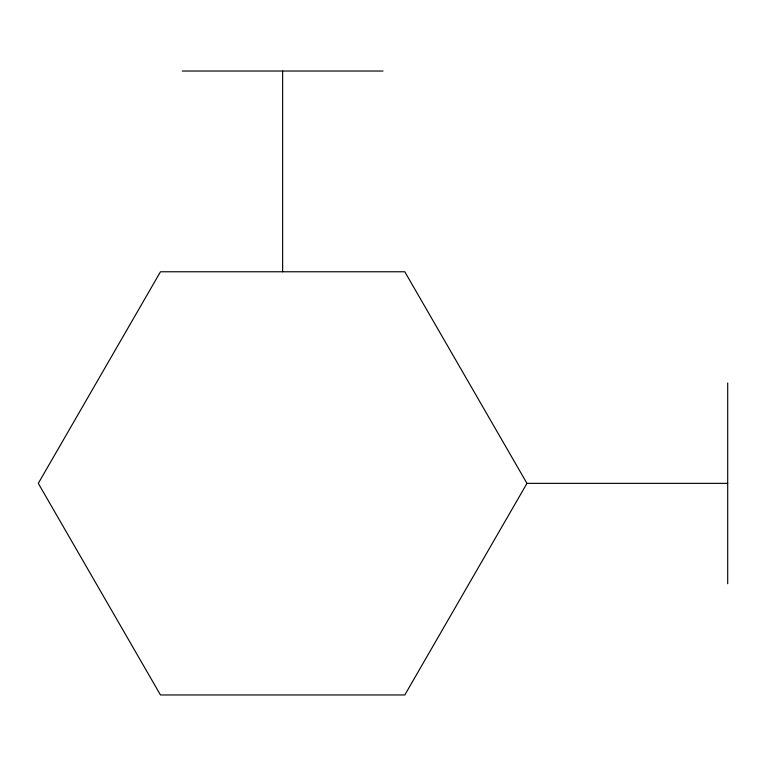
<?xml version="1.0" encoding="UTF-8"?>
<svg xmlns="http://www.w3.org/2000/svg" width="766" height="766" viewBox="0 0 766 766"><rect width="100%" height="100%" fill="white"/><g stroke="black" fill="none" stroke-linecap="round" stroke-linejoin="round"><path stroke-width="1.15" d="M526.97 483.365L404.802 694.963L160.467 694.963L38.3 483.365L160.467 271.767L404.802 271.767L526.97 483.365L727.7 483.365M182.27 71.037L383 71.037M727.7 383L727.7 583.73M282.635 71.037L282.635 271.767"/></g></svg>
